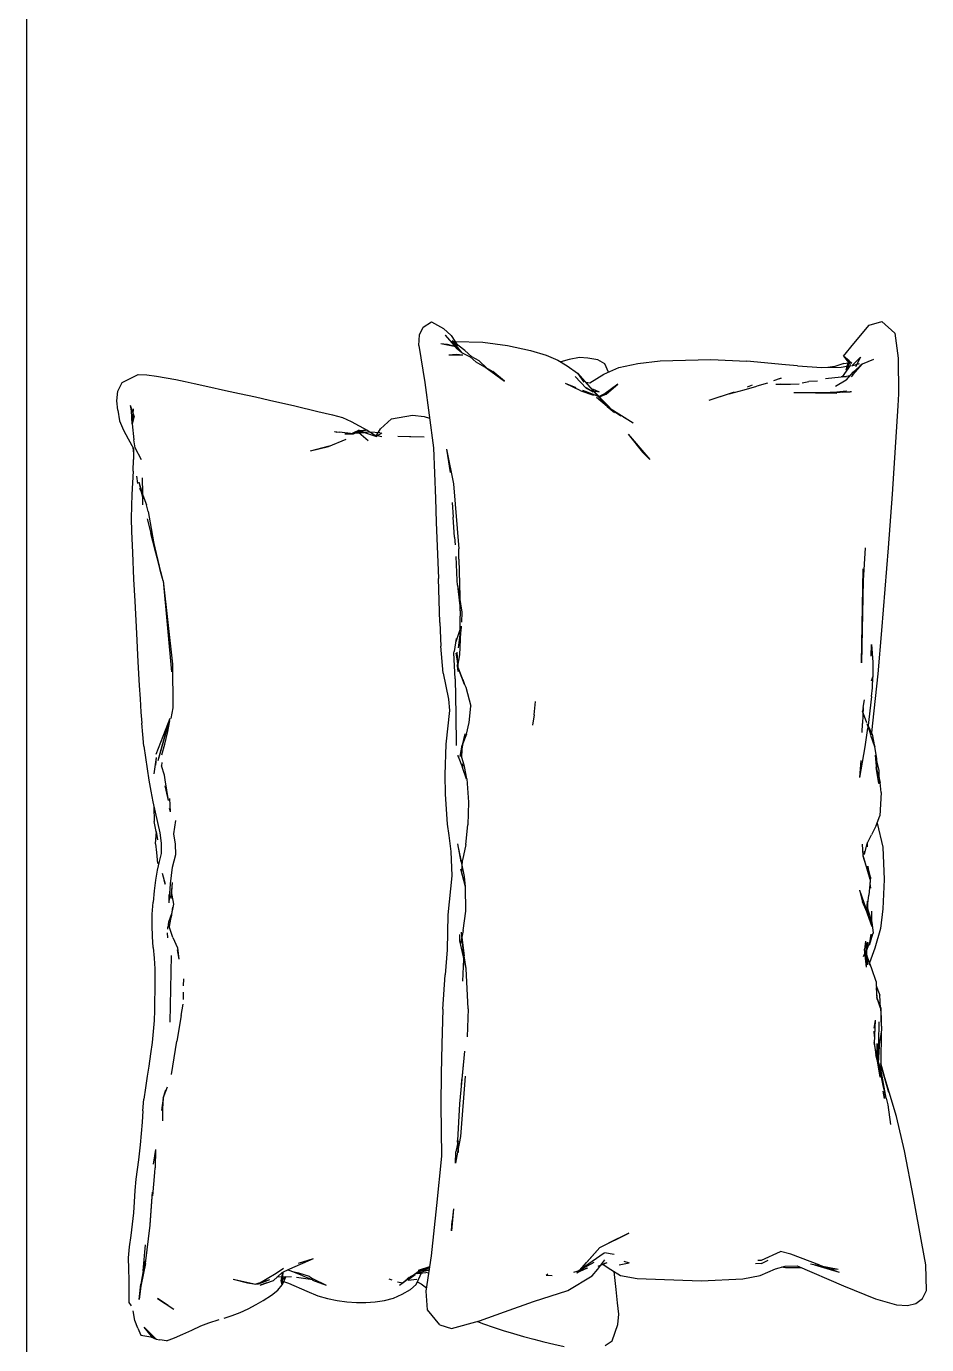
# Model space of a CAD drawing. Header units: metres. Extents: x -658 to -58, y -713 to -118.
# Drawn here: x -308.048 to -307.411, y -129.843 to -128.91 of the extents above; entities that cross this region are included whole.
import ezdxf

# ---------------------------------------------------------------- set-up
doc = ezdxf.new("R2010")
doc.units = ezdxf.units.M
doc.header["$LTSCALE"] = 100
doc.layers.add('plan', color=8, linetype='Continuous')

# ---------------------------------------------------------------- blocks, each defined once
blk = doc.blocks.new('TRAVESSEIRO com textura - TRAVESSEIRO com textura-V45-الدور الارضي')
for p, q in [((-0.08007, -0.18207), (-0.11223, -0.188)), ((-0.06458, -0.1793), (-0.08007, -0.18207)), ((-0.0465, -0.17861), (-0.06458, -0.1793)), ((-0.04097, -0.18147), (-0.0465, -0.17861)), ((-0.03733, -0.18629), (-0.04097, -0.18147)), ((-0.03586, -0.19216), (-0.03733, -0.18629)), ((-0.14529, -0.19436), (-0.16969, -0.19995)), ((-0.11223, -0.188), (-0.14529, -0.19436)), ((-0.03647, -0.20007), (-0.03586, -0.19216)), ((-0.73243, -0.21039), (-0.72415, -0.20116)), ((-0.72415, -0.20116), (-0.70639, -0.19887)), ((-0.70639, -0.19887), (-0.68118, -0.19863)), ((-0.68118, -0.19863), (-0.67268, -0.199)), ((-0.67268, -0.199), (-0.61027, -0.20304)), ((-0.61027, -0.20304), (-0.57231, -0.20582)), ((-0.16969, -0.19995), (-0.20644, -0.2111)), ((-0.17799, -0.20618), (-0.16401, -0.2042)), ((-0.04066, -0.21474), (-0.03647, -0.20007)), ((-0.72971, -0.21935), (-0.73243, -0.21039)), ((-0.57231, -0.20582), (-0.51369, -0.2106)), ((-0.51369, -0.2106), (-0.48307, -0.21328)), ((-0.48307, -0.21328), (-0.44817, -0.21702)), ((-0.42304, -0.21396), (-0.43131, -0.21526)), ((-0.41464, -0.21226), (-0.42545, -0.21475)), ((-0.41495, -0.21383), (-0.42545, -0.21475)), ((-0.41495, -0.21383), (-0.42304, -0.21396)), ((-0.41678, -0.2144), (-0.40599, -0.21162)), ((-0.40528, -0.21237), (-0.41678, -0.2144)), ((-0.40525, -0.21204), (-0.41464, -0.21226)), ((-0.39892, -0.21078), (-0.40599, -0.21162)), ((-0.39892, -0.21078), (-0.38244, -0.21187)), ((-0.37564, -0.21425), (-0.38244, -0.21187)), ((-0.37741, -0.21363), (-0.36035, -0.20971)), ((-0.37564, -0.21425), (-0.36911, -0.21773)), ((-0.36035, -0.20971), (-0.33747, -0.20858)), ((-0.33747, -0.20858), (-0.31669, -0.20959)), ((-0.31669, -0.20959), (-0.30273, -0.21132)), ((-0.30273, -0.21132), (-0.2888, -0.2154)), ((-0.26514, -0.21433), (-0.27413, -0.21743)), ((-0.26514, -0.21433), (-0.25255, -0.21397)), ((-0.26219, -0.21424), (-0.2556, -0.21169)), ((-0.26094, -0.21435), (-0.25255, -0.21397)), ((-0.24627, -0.21136), (-0.2556, -0.21169)), ((-0.24714, -0.21125), (-0.25414, -0.21378)), ((-0.24627, -0.21136), (-0.25414, -0.21378)), ((-0.24714, -0.21125), (-0.23648, -0.21082)), ((-0.24714, -0.21125), (-0.23919, -0.21091)), ((-0.24714, -0.21125), (-0.24627, -0.21113)), ((-0.24627, -0.21113), (-0.23648, -0.21082)), ((-0.24071, -0.2107), (-0.23369, -0.21075)), ((-0.23648, -0.21082), (-0.23919, -0.21091)), ((-0.20751, -0.21263), (-0.23675, -0.21231)), ((-0.23648, -0.21082), (-0.23091, -0.21067)), ((-0.23091, -0.21067), (-0.22338, -0.21166)), ((-0.23013, -0.21078), (-0.20744, -0.21094)), ((-0.20751, -0.21263), (-0.22338, -0.21166)), ((-0.20632, -0.2126), (-0.22217, -0.21567)), ((-0.22217, -0.21567), (-0.21341, -0.21453)), ((-0.22141, -0.21379), (-0.21285, -0.21387)), ((-0.20955, -0.21323), (-0.22103, -0.21326)), ((-0.20335, -0.21115), (-0.21341, -0.21453)), ((-0.20632, -0.2126), (-0.21341, -0.21453)), ((-0.21189, -0.21408), (-0.21341, -0.21453)), ((-0.21058, -0.21389), (-0.19764, -0.21183)), ((-0.20751, -0.21263), (-0.20899, -0.21312)), ((-0.20556, -0.21243), (-0.20751, -0.21263)), ((-0.18656, -0.20535), (-0.20744, -0.21094)), ((-0.18656, -0.20535), (-0.20644, -0.2111)), ((-0.20556, -0.21243), (-0.19051, -0.20938)), ((-0.18269, -0.20726), (-0.20335, -0.21115)), ((-0.19051, -0.20938), (-0.18282, -0.20759)), ((-0.18252, -0.20843), (-0.18772, -0.20946)), ((-0.18587, -0.20918), (-0.18252, -0.20843)), ((-0.18269, -0.20726), (-0.17799, -0.20618)), ((-0.71678, -0.23019), (-0.72971, -0.21935)), ((-0.70237, -0.2241), (-0.70583, -0.21595)), ((-0.5722, -0.22208), (-0.54913, -0.22356)), ((-0.5722, -0.22208), (-0.57039, -0.22225)), ((-0.4909, -0.22469), (-0.55725, -0.22346)), ((-0.54913, -0.22356), (-0.4909, -0.22469)), ((-0.50368, -0.21765), (-0.49123, -0.21676)), ((-0.4956, -0.21786), (-0.50368, -0.21765)), ((-0.49123, -0.21676), (-0.48098, -0.21669)), ((-0.4732, -0.21703), (-0.48098, -0.21669)), ((-0.47816, -0.21768), (-0.48098, -0.21669)), ((-0.48098, -0.21669), (-0.47802, -0.21766)), ((-0.46707, -0.21776), (-0.4732, -0.21703)), ((-0.46707, -0.21776), (-0.4445, -0.2203)), ((-0.45929, -0.22365), (-0.46471, -0.2227)), ((-0.45929, -0.22365), (-0.45655, -0.22394)), ((-0.45929, -0.22365), (-0.44788, -0.224)), ((-0.44839, -0.22105), (-0.45655, -0.22394)), ((-0.44817, -0.21702), (-0.4412, -0.21768)), ((-0.44791, -0.22088), (-0.43985, -0.21808)), ((-0.44023, -0.21722), (-0.44636, -0.22009)), ((-0.43985, -0.21808), (-0.44615, -0.22001)), ((-0.43129, -0.2221), (-0.4445, -0.2203)), ((-0.44023, -0.21722), (-0.43165, -0.21558)), ((-0.43955, -0.21843), (-0.43131, -0.21526)), ((-0.43955, -0.21843), (-0.43165, -0.21558)), ((-0.40975, -0.22592), (-0.43129, -0.2221)), ((-0.36287, -0.22081), (-0.36911, -0.21773)), ((-0.36052, -0.22039), (-0.36363, -0.22044)), ((-0.35513, -0.22266), (-0.36287, -0.22081)), ((-0.35445, -0.22356), (-0.36255, -0.22402)), ((-0.35823, -0.22391), (-0.36255, -0.22402)), ((-0.35513, -0.22266), (-0.35758, -0.22265)), ((-0.33754, -0.21867), (-0.35445, -0.22356)), ((-0.35423, -0.22381), (-0.33754, -0.21867)), ((-0.33899, -0.21837), (-0.34683, -0.22023)), ((-0.34683, -0.22023), (-0.34237, -0.2197)), ((-0.33899, -0.21837), (-0.32643, -0.21952)), ((-0.33139, -0.2184), (-0.33538, -0.2187)), ((-0.33454, -0.21877), (-0.33139, -0.2184)), ((-0.32989, -0.22623), (-0.31239, -0.22003)), ((-0.31477, -0.22087), (-0.32643, -0.21952)), ((-0.31493, -0.21999), (-0.32221, -0.22053)), ((-0.31471, -0.22088), (-0.32221, -0.22053)), ((-0.31239, -0.22003), (-0.32154, -0.22411)), ((-0.31602, -0.2202), (-0.31784, -0.22052)), ((-0.30386, -0.21726), (-0.31649, -0.22158)), ((-0.31649, -0.22158), (-0.31239, -0.22003)), ((-0.31602, -0.2202), (-0.30732, -0.21752)), ((-0.31602, -0.2202), (-0.31493, -0.21999)), ((-0.31503, -0.21777), (-0.30773, -0.21765)), ((-0.30386, -0.21726), (-0.31239, -0.22003)), ((-0.30732, -0.21752), (-0.29937, -0.21654)), ((-0.29201, -0.21932), (-0.29937, -0.21654)), ((-0.29201, -0.21932), (-0.29888, -0.21679)), ((-0.29095, -0.21908), (-0.29888, -0.21679)), ((-0.29095, -0.21908), (-0.29881, -0.21785)), ((-0.29379, -0.22183), (-0.27711, -0.22052)), ((-0.29379, -0.22183), (-0.28823, -0.22252)), ((-0.28895, -0.22145), (-0.29309, -0.2206)), ((-0.29309, -0.2206), (-0.28426, -0.22148)), ((-0.28291, -0.22334), (-0.29201, -0.21932)), ((-0.28696, -0.22129), (-0.29201, -0.21932)), ((-0.2888, -0.2154), (-0.2785, -0.21901)), ((-0.27413, -0.21743), (-0.28823, -0.22252)), ((-0.27647, -0.21869), (-0.28823, -0.22252)), ((-0.27548, -0.2211), (-0.28823, -0.22252)), ((-0.27647, -0.21869), (-0.28655, -0.22187)), ((-0.27711, -0.22052), (-0.28655, -0.22187)), ((-0.27548, -0.2211), (-0.28426, -0.22148)), ((-0.23212, -0.21566), (-0.23777, -0.21489)), ((-0.22147, -0.21555), (-0.23777, -0.21489)), ((-0.23009, -0.21594), (-0.22631, -0.21581)), ((-0.22147, -0.21555), (-0.22217, -0.21567)), ((-0.0498, -0.23744), (-0.04066, -0.21474)), ((-0.70795, -0.23748), (-0.71678, -0.23019)), ((-0.70716, -0.2254), (-0.70109, -0.23167)), ((-0.70716, -0.2254), (-0.70027, -0.2291)), ((-0.70467, -0.23338), (-0.70294, -0.23162)), ((-0.70133, -0.23256), (-0.70467, -0.23338)), ((-0.70109, -0.23167), (-0.70266, -0.22615)), ((-0.70118, -0.22585), (-0.70237, -0.2241)), ((-0.69467, -0.23077), (-0.70237, -0.2241)), ((-0.70237, -0.2241), (-0.69687, -0.23045)), ((-0.7002, -0.23908), (-0.70133, -0.23256)), ((-0.69319, -0.23817), (-0.70133, -0.23256)), ((-0.70133, -0.23256), (-0.69802, -0.23595)), ((-0.69095, -0.23568), (-0.69687, -0.23045)), ((-0.69467, -0.23077), (-0.69316, -0.232)), ((-0.69319, -0.23817), (-0.69428, -0.23274)), ((-0.68271, -0.23187), (-0.68218, -0.24701)), ((-0.68271, -0.23187), (-0.68265, -0.23274)), ((-0.68218, -0.24701), (-0.68265, -0.23274)), ((-0.44155, -0.22425), (-0.44788, -0.224)), ((-0.40975, -0.22592), (-0.42177, -0.22498)), ((-0.32989, -0.22623), (-0.32154, -0.22411)), ((-0.70467, -0.23338), (-0.70795, -0.23748)), ((-0.70795, -0.23748), (-0.70334, -0.23397)), ((-0.70092, -0.23495), (-0.70467, -0.23338)), ((-0.70467, -0.23338), (-0.70094, -0.23482)), ((-0.70467, -0.23338), (-0.69886, -0.23479)), ((-0.70334, -0.23397), (-0.69886, -0.23479)), ((-0.70272, -0.23724), (-0.70313, -0.23402)), ((-0.70272, -0.23724), (-0.70056, -0.24364)), ((-0.70029, -0.23507), (-0.69802, -0.23595)), ((-0.6998, -0.25293), (-0.7002, -0.23908)), ((-0.69325, -0.23525), (-0.69329, -0.23908)), ((-0.69195, -0.25014), (-0.69329, -0.23908)), ((-0.69095, -0.23568), (-0.68636, -0.24316)), ((-0.68248, -0.23851), (-0.68327, -0.23525)), ((-0.68218, -0.24701), (-0.68327, -0.23525)), ((-0.6821, -0.27268), (-0.68159, -0.24214)), ((-0.06542, -0.26077), (-0.06157, -0.24119)), ((-0.06463, -0.25802), (-0.05953, -0.24044)), ((-0.06456, -0.2542), (-0.05953, -0.24044)), ((-0.06407, -0.27038), (-0.0498, -0.23744)), ((-0.06174, -0.24655), (-0.06157, -0.24119)), ((-0.70056, -0.24364), (-0.69992, -0.24863)), ((-0.68206, -0.26294), (-0.68218, -0.24701)), ((-0.70107, -0.27005), (-0.6998, -0.25293)), ((-0.69022, -0.25588), (-0.68998, -0.2621)), ((-0.06456, -0.2542), (-0.07212, -0.27482)), ((-0.70107, -0.27005), (-0.7017, -0.27858)), ((-0.68892, -0.26669), (-0.68998, -0.2621)), ((-0.68811, -0.27501), (-0.68839, -0.26899)), ((-0.6821, -0.27268), (-0.68206, -0.26294)), ((-0.06367, -0.27883), (-0.06407, -0.27038)), ((-0.06268, -0.26717), (-0.06258, -0.27867)), ((-0.7017, -0.27858), (-0.70431, -0.30589)), ((-0.68816, -0.28538), (-0.68811, -0.27501)), ((-0.07212, -0.27482), (-0.0742, -0.28198)), ((-0.06195, -0.28574), (-0.06367, -0.27883)), ((-0.06258, -0.27867), (-0.06298, -0.28158)), ((-0.69164, -0.28436), (-0.69229, -0.28164)), ((-0.69229, -0.28164), (-0.69037, -0.28694)), ((-0.68816, -0.28538), (-0.68825, -0.28213)), ((-0.0679, -0.29555), (-0.0742, -0.28198)), ((-0.05715, -0.29651), (-0.06195, -0.28574)), ((-0.68876, -0.29137), (-0.68658, -0.29893)), ((-0.06794, -0.29809), (-0.0679, -0.29555)), ((-0.06574, -0.29563), (-0.0679, -0.29091)), ((-0.06574, -0.29563), (-0.0654, -0.29974)), ((-0.05477, -0.30881), (-0.05715, -0.29651)), ((-0.70556, -0.33146), (-0.70431, -0.30589)), ((-0.6874, -0.30215), (-0.68603, -0.30567)), ((-0.684, -0.30784), (-0.68658, -0.29893)), ((-0.68126, -0.31843), (-0.684, -0.30784)), ((-0.68249, -0.31479), (-0.67641, -0.33292)), ((-0.05336, -0.33837), (-0.05477, -0.30881)), ((-0.68126, -0.31843), (-0.67641, -0.33292)), ((-0.70456, -0.3674), (-0.70556, -0.33146)), ((-0.05507, -0.38353), (-0.05336, -0.33837)), ((-0.70276, -0.38301), (-0.70456, -0.3674)), ((-0.65256, -0.38999), (-0.63472, -0.37473)), ((-0.65256, -0.38999), (-0.63999, -0.37973)), ((-0.63472, -0.37473), (-0.63999, -0.37973)), ((-0.69994, -0.39666), (-0.70276, -0.38301)), ((-0.67236, -0.40476), (-0.66068, -0.3864)), ((-0.66068, -0.3864), (-0.66445, -0.39296)), ((-0.07704, -0.40991), (-0.08708, -0.3896)), ((-0.08708, -0.3896), (-0.0801, -0.40392)), ((-0.06717, -0.3931), (-0.06606, -0.38936)), ((-0.06465, -0.39642), (-0.06606, -0.38936)), ((-0.05724, -0.39532), (-0.05507, -0.38353)), ((-0.6951, -0.40728), (-0.69994, -0.39666)), ((-0.68092, -0.40554), (-0.68801, -0.39716)), ((-0.68801, -0.39716), (-0.68156, -0.40626)), ((-0.66792, -0.39958), (-0.68785, -0.41876)), ((-0.67236, -0.40476), (-0.66564, -0.39504)), ((-0.67236, -0.40476), (-0.66792, -0.39958)), ((-0.07206, -0.39981), (-0.07316, -0.40664)), ((-0.06127, -0.40233), (-0.05724, -0.39532)), ((-0.04715, -0.39846), (-0.05986, -0.39987)), ((-0.03789, -0.39742), (-0.04715, -0.39846)), ((-0.02977, -0.39656), (-0.03789, -0.39742)), ((-0.02243, -0.39718), (-0.02977, -0.39656)), ((-0.0108, -0.40131), (-0.02243, -0.39718)), ((-0.70245, -0.40652), (-0.70526, -0.41137)), ((-0.69665, -0.40386), (-0.70245, -0.40652)), ((-0.68902, -0.41699), (-0.6951, -0.40728)), ((-0.67236, -0.40476), (-0.68997, -0.42063)), ((-0.67236, -0.40476), (-0.68785, -0.41876)), ((-0.68478, -0.41529), (-0.68267, -0.41052)), ((-0.67906, -0.41014), (-0.68358, -0.42202)), ((-0.68338, -0.41424), (-0.68267, -0.41052)), ((-0.67906, -0.41014), (-0.68198, -0.41824)), ((-0.68156, -0.40626), (-0.67931, -0.41054)), ((-0.67906, -0.41014), (-0.68092, -0.40554)), ((-0.67236, -0.40476), (-0.67868, -0.41228)), ((-0.07704, -0.40991), (-0.0801, -0.40392)), ((-0.05887, -0.42596), (-0.07704, -0.40991)), ((-0.07704, -0.40991), (-0.06626, -0.41938)), ((-0.0597, -0.4264), (-0.07319, -0.40684)), ((-0.0617, -0.41133), (-0.06819, -0.40638)), ((-0.0661, -0.40503), (-0.0655, -0.40731)), ((-0.0661, -0.40503), (-0.06348, -0.41146)), ((-0.06545, -0.40847), (-0.06127, -0.40233)), ((-0.00751, -0.40628), (-0.0108, -0.40131)), ((-0.70641, -0.41843), (-0.70703, -0.42445)), ((-0.70526, -0.41137), (-0.70641, -0.41843)), ((-0.69578, -0.42575), (-0.68684, -0.41763)), ((-0.69357, -0.42753), (-0.68514, -0.41964)), ((-0.68944, -0.41994), (-0.68902, -0.41699)), ((-0.68572, -0.41963), (-0.68274, -0.41473)), ((-0.68514, -0.41964), (-0.68274, -0.41473)), ((-0.68324, -0.42346), (-0.68029, -0.41452)), ((-0.0663, -0.41431), (-0.0597, -0.4264)), ((-0.05887, -0.42596), (-0.06626, -0.41938)), ((-0.0603, -0.42495), (-0.06263, -0.41846)), ((-0.05898, -0.4262), (-0.06257, -0.41899)), ((-0.0603, -0.42495), (-0.06257, -0.41899)), ((-0.05701, -0.41555), (-0.0617, -0.41133)), ((-0.04651, -0.43266), (-0.05701, -0.41555)), ((-0.70703, -0.42445), (-0.70541, -0.43176)), ((-0.70108, -0.43317), (-0.69578, -0.42575)), ((-0.69578, -0.42575), (-0.68997, -0.42063)), ((-0.69578, -0.42575), (-0.68951, -0.42142)), ((-0.68324, -0.42346), (-0.6885, -0.43441)), ((-0.6855, -0.42685), (-0.6885, -0.43441)), ((-0.0602, -0.42566), (-0.05936, -0.42861)), ((-0.70541, -0.43176), (-0.70394, -0.43774)), ((-0.70513, -0.43965), (-0.70108, -0.43317)), ((-0.03867, -0.45706), (-0.04651, -0.43266)), ((-0.00851, -0.44248), (-0.00695, -0.43521)), ((-0.70858, -0.44809), (-0.70513, -0.43965)), ((-0.05745, -0.44806), (-0.05822, -0.44686)), ((-0.05745, -0.44806), (-0.05716, -0.44389)), ((-0.01021, -0.44964), (-0.00851, -0.44248)), ((-0.71182, -0.45909), (-0.70858, -0.44809)), ((-0.45402, -0.45661), (-0.46349, -0.45551)), ((-0.45402, -0.45661), (-0.44679, -0.45759)), ((-0.03134, -0.47746), (-0.03867, -0.45706)), ((-0.01391, -0.46404), (-0.01197, -0.45683)), ((-0.01197, -0.45683), (-0.01021, -0.44964)), ((-0.71554, -0.47531), (-0.71182, -0.45909)), ((-0.01598, -0.47122), (-0.01391, -0.46404)), ((-0.7179, -0.4929), (-0.71554, -0.47531)), ((-0.0182, -0.47838), (-0.01598, -0.47122)), ((-0.69907, -0.48969), (-0.69014, -0.47743)), ((-0.69014, -0.47743), (-0.69705, -0.4858)), ((-0.02507, -0.49524), (-0.03134, -0.47746)), ((-0.02056, -0.48548), (-0.0182, -0.47838)), ((-0.71819, -0.51247), (-0.7179, -0.4929)), ((-0.70463, -0.49552), (-0.69907, -0.48969)), ((-0.69907, -0.48969), (-0.70352, -0.49758)), ((-0.69979, -0.49076), (-0.69705, -0.4858)), ((-0.69979, -0.49076), (-0.69907, -0.48969)), ((-0.02469, -0.4966), (-0.02304, -0.49247)), ((-0.02304, -0.49247), (-0.02056, -0.48548)), ((-0.71187, -0.5057), (-0.70745, -0.50054)), ((-0.71055, -0.50794), (-0.70733, -0.50187)), ((-0.70463, -0.49552), (-0.70745, -0.50054)), ((-0.70352, -0.49758), (-0.70733, -0.50187)), ((-0.47361, -0.50498), (-0.46007, -0.50145)), ((-0.44849, -0.50243), (-0.46007, -0.50145)), ((-0.44026, -0.50447), (-0.44849, -0.50243)), ((-0.40879, -0.50417), (-0.39217, -0.50292)), ((-0.39217, -0.50292), (-0.37611, -0.50347)), ((-0.36216, -0.50493), (-0.37611, -0.50347)), ((-0.24585, -0.50321), (-0.27439, -0.50465)), ((-0.24585, -0.50321), (-0.22613, -0.50403)), ((-0.01953, -0.51501), (-0.02507, -0.49524)), ((-0.72266, -0.51958), (-0.71384, -0.51164)), ((-0.72266, -0.51958), (-0.71483, -0.51208)), ((-0.72256, -0.51533), (-0.71527, -0.51056)), ((-0.71187, -0.5057), (-0.71868, -0.51449)), ((-0.71868, -0.51449), (-0.71055, -0.50794)), ((-0.71685, -0.52252), (-0.71483, -0.51208)), ((-0.71625, -0.5181), (-0.71483, -0.51208)), ((-0.71483, -0.51208), (-0.71049, -0.50781)), ((-0.71384, -0.51164), (-0.71049, -0.50781)), ((-0.70855, -0.50696), (-0.70897, -0.51181)), ((-0.70897, -0.51181), (-0.70863, -0.51704)), ((-0.70855, -0.50696), (-0.70863, -0.51704)), ((-0.61758, -0.51363), (-0.57143, -0.50979)), ((-0.57982, -0.51288), (-0.59381, -0.51394)), ((-0.57982, -0.51288), (-0.57425, -0.51243)), ((-0.5642, -0.50979), (-0.57143, -0.50979)), ((-0.54919, -0.51108), (-0.56605, -0.51177)), ((-0.5642, -0.50979), (-0.5291, -0.50889)), ((-0.54586, -0.51075), (-0.54919, -0.51108)), ((-0.54586, -0.51075), (-0.52668, -0.50772)), ((-0.54586, -0.51075), (-0.5311, -0.5091)), ((-0.54332, -0.51047), (-0.5291, -0.50889)), ((-0.54083, -0.5095), (-0.52372, -0.5088)), ((-0.54083, -0.5095), (-0.5311, -0.5091)), ((-0.5311, -0.5091), (-0.52372, -0.5088)), ((-0.52668, -0.50772), (-0.51957, -0.50792)), ((-0.51636, -0.50898), (-0.52372, -0.5088)), ((-0.5143, -0.50893), (-0.52372, -0.5088)), ((-0.51301, -0.50811), (-0.51677, -0.508)), ((-0.50599, -0.51167), (-0.5143, -0.50893)), ((-0.50132, -0.51014), (-0.51281, -0.50865)), ((-0.51281, -0.50865), (-0.49652, -0.50938)), ((-0.50803, -0.51181), (-0.49886, -0.51324)), ((-0.49824, -0.51138), (-0.48473, -0.51031)), ((-0.49824, -0.51138), (-0.48847, -0.51074)), ((-0.4795, -0.51239), (-0.49789, -0.51334)), ((-0.49762, -0.51206), (-0.4906, -0.51092)), ((-0.49652, -0.50938), (-0.48847, -0.51074)), ((-0.48966, -0.51132), (-0.47536, -0.50579)), ((-0.47536, -0.50579), (-0.48847, -0.51074)), ((-0.48473, -0.51031), (-0.48847, -0.51074)), ((-0.4795, -0.51239), (-0.45414, -0.51191)), ((-0.47891, -0.50698), (-0.47536, -0.50579)), ((-0.47536, -0.50579), (-0.47361, -0.50498)), ((-0.45414, -0.51191), (-0.43218, -0.5117)), ((-0.44046, -0.50555), (-0.42449, -0.50898)), ((-0.44046, -0.50555), (-0.43254, -0.50756)), ((-0.44026, -0.50447), (-0.43254, -0.50756)), ((-0.42449, -0.50898), (-0.43254, -0.50756)), ((-0.43254, -0.50756), (-0.42479, -0.50802)), ((-0.42459, -0.51028), (-0.42545, -0.51044)), ((-0.41744, -0.50575), (-0.42479, -0.50802)), ((-0.42459, -0.51028), (-0.41675, -0.5072)), ((-0.41943, -0.50764), (-0.41755, -0.50699)), ((-0.40879, -0.50417), (-0.41744, -0.50575)), ((-0.40836, -0.50437), (-0.41675, -0.5072)), ((-0.35, -0.50809), (-0.36272, -0.51066)), ((-0.36216, -0.50493), (-0.35118, -0.50726)), ((-0.33968, -0.50589), (-0.35913, -0.50981)), ((-0.34246, -0.50773), (-0.35118, -0.50726)), ((-0.33232, -0.50517), (-0.34472, -0.50836)), ((-0.33232, -0.50517), (-0.34246, -0.50773)), ((-0.33232, -0.50517), (-0.33968, -0.50589)), ((-0.31512, -0.50489), (-0.33232, -0.50517)), ((-0.30135, -0.50672), (-0.31512, -0.50489)), ((-0.30135, -0.50672), (-0.29209, -0.50864)), ((-0.30022, -0.50826), (-0.28344, -0.50608)), ((-0.30022, -0.50826), (-0.28097, -0.50638)), ((-0.29413, -0.50927), (-0.29841, -0.50927)), ((-0.27439, -0.50465), (-0.29413, -0.50927)), ((-0.27439, -0.50465), (-0.29209, -0.50864)), ((-0.27439, -0.50465), (-0.28344, -0.50608)), ((-0.26553, -0.50697), (-0.28097, -0.50638)), ((-0.21598, -0.50595), (-0.17871, -0.50938)), ((-0.21598, -0.50595), (-0.19137, -0.50816)), ((-0.19817, -0.50528), (-0.15555, -0.50857)), ((-0.19598, -0.50801), (-0.19137, -0.50816)), ((-0.17871, -0.50938), (-0.15263, -0.51074)), ((-0.15555, -0.50857), (-0.14452, -0.5108)), ((-0.14422, -0.51003), (-0.15263, -0.51074)), ((-0.14422, -0.51003), (-0.15257, -0.51036)), ((-0.15257, -0.51036), (-0.1447, -0.51192)), ((-0.1366, -0.51232), (-0.1447, -0.51192)), ((-0.14452, -0.5108), (-0.1366, -0.51232)), ((-0.73208, -0.52925), (-0.72743, -0.52062)), ((-0.72743, -0.52062), (-0.72256, -0.51533)), ((-0.71685, -0.52252), (-0.71625, -0.5181)), ((-0.64205, -0.51866), (-0.61758, -0.51363)), ((-0.64205, -0.51866), (-0.62542, -0.51592)), ((-0.60423, -0.51452), (-0.59381, -0.51394)), ((-0.4834, -0.52087), (-0.50266, -0.52268)), ((-0.49789, -0.51334), (-0.49886, -0.51324)), ((-0.4834, -0.52087), (-0.46514, -0.5172)), ((-0.46514, -0.5172), (-0.45706, -0.51636)), ((-0.45706, -0.51636), (-0.43322, -0.51906)), ((-0.43322, -0.51906), (-0.41145, -0.51984)), ((-0.41145, -0.51984), (-0.39789, -0.51958)), ((-0.39789, -0.51958), (-0.37654, -0.51801)), ((-0.37654, -0.51801), (-0.36851, -0.51701)), ((-0.36851, -0.51701), (-0.35724, -0.51547)), ((-0.35724, -0.51547), (-0.34014, -0.51477)), ((-0.34014, -0.51477), (-0.31234, -0.51758)), ((-0.31234, -0.51758), (-0.28768, -0.51822)), ((-0.28768, -0.51822), (-0.27, -0.51943)), ((-0.24567, -0.52115), (-0.27, -0.51943)), ((-0.24567, -0.52115), (-0.23742, -0.5215)), ((-0.23742, -0.5215), (-0.22918, -0.52175)), ((-0.22918, -0.52175), (-0.22096, -0.52196)), ((-0.22096, -0.52196), (-0.19988, -0.52228)), ((-0.19988, -0.52228), (-0.17796, -0.52249)), ((-0.17796, -0.52249), (-0.14171, -0.52217)), ((-0.14171, -0.52217), (-0.1067, -0.52559)), ((-0.10426, -0.51362), (-0.08873, -0.51494)), ((-0.10426, -0.51362), (-0.09586, -0.51449)), ((-0.08873, -0.51494), (-0.09586, -0.51449)), ((-0.02225, -0.52337), (-0.01953, -0.51501)), ((-0.72838, -0.53512), (-0.73208, -0.52925)), ((-0.68925, -0.53398), (-0.64287, -0.5277)), ((-0.66519, -0.5344), (-0.66408, -0.53057)), ((-0.64287, -0.5277), (-0.60719, -0.5263)), ((-0.60719, -0.5263), (-0.59028, -0.52581)), ((-0.59028, -0.52581), (-0.55059, -0.52426)), ((-0.51929, -0.52335), (-0.55059, -0.52426)), ((-0.51929, -0.52335), (-0.50266, -0.52268)), ((-0.1067, -0.52559), (-0.07102, -0.5295)), ((-0.07102, -0.5295), (-0.04612, -0.53311)), ((-0.06323, -0.53062), (-0.06075, -0.53867)), ((-0.06309, -0.53065), (-0.05993, -0.53876)), ((-0.06259, -0.53214), (-0.06285, -0.53068)), ((-0.06075, -0.53867), (-0.06251, -0.53073)), ((-0.05913, -0.53881), (-0.06114, -0.53109)), ((-0.06114, -0.53109), (-0.06081, -0.53605)), ((-0.06072, -0.53099), (-0.06074, -0.53667)), ((-0.05878, -0.53127), (-0.05931, -0.53326)), ((-0.03281, -0.53221), (-0.02229, -0.52351)), ((-0.72287, -0.53765), (-0.72838, -0.53512)), ((-0.71542, -0.53822), (-0.72287, -0.53765)), ((-0.71542, -0.53822), (-0.68925, -0.53398)), ((-0.66613, -0.54275), (-0.66519, -0.5344)), ((-0.65059, -0.53445), (-0.65102, -0.55298)), ((-0.65059, -0.53445), (-0.65071, -0.54483)), ((-0.06128, -0.53529), (-0.05443, -0.54648)), ((-0.06044, -0.53555), (-0.06073, -0.53373)), ((-0.05034, -0.55193), (-0.05993, -0.53876)), ((-0.05088, -0.54017), (-0.05991, -0.53581)), ((-0.05865, -0.53948), (-0.05931, -0.53326)), ((-0.05453, -0.54519), (-0.05791, -0.5408)), ((-0.05432, -0.53971), (-0.05357, -0.54573)), ((-0.05273, -0.53928), (-0.05123, -0.53652)), ((-0.05173, -0.53744), (-0.05207, -0.5396)), ((-0.05123, -0.53652), (-0.04835, -0.53278)), ((-0.04734, -0.54411), (-0.05088, -0.54017)), ((-0.04612, -0.53311), (-0.03281, -0.53221)), ((-0.66359, -0.55753), (-0.66613, -0.54275)), ((-0.05443, -0.54648), (-0.05685, -0.54349)), ((-0.05453, -0.54519), (-0.05576, -0.54383)), ((-0.05576, -0.54503), (-0.05443, -0.54648)), ((-0.05034, -0.55193), (-0.05443, -0.54648)), ((-0.05264, -0.55324), (-0.05188, -0.54945)), ((-0.04401, -0.55002), (-0.04734, -0.54411)), ((-0.04119, -0.55606), (-0.04401, -0.55002)), ((-0.66359, -0.55753), (-0.65635, -0.56541)), ((-0.05383, -0.55718), (-0.05445, -0.55926)), ((-0.03933, -0.56242), (-0.04119, -0.55606)), ((-0.6509, -0.56855), (-0.65635, -0.56541)), ((-0.65553, -0.57478), (-0.65182, -0.5689)), ((-0.6509, -0.56855), (-0.65498, -0.58078)), ((-0.65429, -0.57281), (-0.65378, -0.56557)), ((-0.6509, -0.56855), (-0.6537, -0.5645)), ((-0.65077, -0.56447), (-0.65182, -0.5689)), ((-0.03844, -0.56906), (-0.03933, -0.56242)), ((-0.03807, -0.57577), (-0.03844, -0.56906)), ((-0.66167, -0.58602), (-0.65553, -0.57478)), ((-0.65553, -0.57478), (-0.65498, -0.58078)), ((-0.65553, -0.57478), (-0.65328, -0.58508)), ((-0.65383, -0.57703), (-0.65498, -0.58078)), ((-0.65394, -0.58295), (-0.65435, -0.57371)), ((-0.65394, -0.58295), (-0.65383, -0.57703)), ((-0.64801, -0.5741), (-0.65371, -0.5806)), ((-0.03801, -0.58241), (-0.03807, -0.57577)), ((-0.66444, -0.59213), (-0.66167, -0.58602)), ((-0.65551, -0.58046), (-0.6527, -0.58451)), ((-0.65551, -0.58046), (-0.65332, -0.585)), ((-0.65283, -0.58458), (-0.65416, -0.59436)), ((-0.65281, -0.59068), (-0.65371, -0.5806)), ((-0.65281, -0.59068), (-0.65283, -0.58458)), ((-0.03838, -0.58914), (-0.03801, -0.58241)), ((-0.66623, -0.59923), (-0.66444, -0.59213)), ((-0.65447, -0.59797), (-0.65416, -0.59436)), ((-0.65447, -0.59797), (-0.65407, -0.59621)), ((-0.64382, -0.6022), (-0.64912, -0.5897)), ((-0.04086, -0.60286), (-0.03933, -0.59596)), ((-0.03933, -0.59596), (-0.03838, -0.58914)), ((-0.66871, -0.60966), (-0.66623, -0.59923)), ((-0.64091, -0.6149), (-0.64434, -0.60152)), ((-0.64091, -0.6149), (-0.64382, -0.6022)), ((-0.0549, -0.61352), (-0.05035, -0.60381)), ((-0.05375, -0.61336), (-0.05035, -0.60381)), ((-0.04285, -0.60979), (-0.04086, -0.60286)), ((-0.67264, -0.62602), (-0.66871, -0.60966)), ((-0.06882, -0.61312), (-0.06555, -0.62362)), ((-0.06882, -0.61312), (-0.06173, -0.62969)), ((-0.05636, -0.61569), (-0.05873, -0.6231)), ((-0.05694, -0.62035), (-0.054, -0.61335)), ((-0.05636, -0.61569), (-0.0549, -0.61352)), ((-0.054, -0.61335), (-0.05576, -0.62482)), ((-0.04595, -0.6175), (-0.04285, -0.60979)), ((-0.05873, -0.6231), (-0.05983, -0.62756)), ((-0.05694, -0.62035), (-0.05978, -0.6273)), ((-0.05173, -0.63055), (-0.04595, -0.6175)), ((-0.67678, -0.64403), (-0.67264, -0.62602)), ((-0.06201, -0.63408), (-0.05849, -0.63916)), ((-0.06173, -0.62969), (-0.05897, -0.63526)), ((-0.05978, -0.6273), (-0.06103, -0.6311)), ((-0.05062, -0.63493), (-0.05946, -0.63427)), ((-0.05629, -0.62831), (-0.05584, -0.63884)), ((-0.05621, -0.63289), (-0.05584, -0.63884)), ((-0.05594, -0.63269), (-0.05062, -0.63493)), ((-0.05594, -0.63269), (-0.05332, -0.63555)), ((-0.05283, -0.634), (-0.05173, -0.63055)), ((-0.05332, -0.63555), (-0.05933, -0.63453)), ((-0.05897, -0.63526), (-0.05354, -0.64107)), ((-0.05849, -0.63916), (-0.05111, -0.6519)), ((-0.05038, -0.6506), (-0.05354, -0.64107)), ((-0.05062, -0.63493), (-0.05332, -0.63555)), ((-0.0467, -0.63793), (-0.05062, -0.63493)), ((-0.04316, -0.64254), (-0.0467, -0.63793)), ((-0.03951, -0.64834), (-0.04316, -0.64254)), ((-0.67897, -0.65393), (-0.67678, -0.64403)), ((-0.05418, -0.6439), (-0.05111, -0.6519)), ((-0.05418, -0.6439), (-0.0511, -0.65361)), ((-0.05271, -0.64813), (-0.05111, -0.6519)), ((-0.05204, -0.64576), (-0.05038, -0.6506)), ((-0.05111, -0.6519), (-0.0511, -0.65361)), ((-0.03657, -0.65335), (-0.03951, -0.64834)), ((-0.68146, -0.66526), (-0.67897, -0.65393)), ((-0.05451, -0.66964), (-0.0511, -0.65361)), ((-0.05451, -0.66964), (-0.05197, -0.6594)), ((-0.05197, -0.6594), (-0.0511, -0.65361)), ((-0.03353, -0.65897), (-0.03657, -0.65335)), ((-0.03104, -0.66467), (-0.03353, -0.65897)), ((-0.68357, -0.67506), (-0.68146, -0.66526)), ((-0.02883, -0.67033), (-0.03104, -0.66467)), ((-0.02694, -0.67593), (-0.02883, -0.67033)), ((-0.6864, -0.6877), (-0.68357, -0.67506)), ((-0.02372, -0.68677), (-0.02588, -0.67948)), ((-0.6886, -0.69721), (-0.6864, -0.6877)), ((-0.02157, -0.69251), (-0.02372, -0.68677)), ((-0.69, -0.70366), (-0.6886, -0.69721)), ((-0.0185, -0.69895), (-0.02157, -0.69251)), ((-0.01551, -0.7053), (-0.0185, -0.69895)), ((-0.69131, -0.71031), (-0.69, -0.70366)), ((-0.29644, -0.71243), (-0.28908, -0.70903)), ((-0.28908, -0.70903), (-0.28096, -0.70812)), ((-0.28755, -0.70928), (-0.28096, -0.70812)), ((-0.26709, -0.70488), (-0.26222, -0.70496)), ((-0.25778, -0.70503), (-0.25246, -0.70505)), ((-0.24118, -0.70656), (-0.2492, -0.70506)), ((-0.24118, -0.70656), (-0.22289, -0.70946)), ((-0.01301, -0.71123), (-0.01551, -0.7053)), ((-0.69367, -0.72397), (-0.69131, -0.71031)), ((-0.54873, -0.71922), (-0.48996, -0.71268)), ((-0.54873, -0.71922), (-0.4844, -0.71335)), ((-0.48996, -0.71268), (-0.45899, -0.7123)), ((-0.45899, -0.7123), (-0.45147, -0.71384)), ((-0.42159, -0.72279), (-0.45154, -0.71431)), ((-0.42622, -0.72412), (-0.45154, -0.71431)), ((-0.44251, -0.71589), (-0.44976, -0.71446)), ((-0.44229, -0.71589), (-0.44976, -0.71446)), ((-0.42159, -0.72279), (-0.44413, -0.71667)), ((-0.43335, -0.71792), (-0.44229, -0.71589)), ((-0.42567, -0.7201), (-0.43335, -0.71792)), ((-0.41139, -0.71835), (-0.41798, -0.72029)), ((-0.40807, -0.7177), (-0.41139, -0.71835)), ((-0.39325, -0.71534), (-0.40807, -0.7177)), ((-0.39325, -0.71534), (-0.40364, -0.71772)), ((-0.38538, -0.71405), (-0.39477, -0.71461)), ((-0.38538, -0.71405), (-0.38779, -0.71465)), ((-0.36988, -0.71166), (-0.37917, -0.71026)), ((-0.36255, -0.71038), (-0.36988, -0.71166)), ((-0.35521, -0.71036), (-0.36255, -0.71038)), ((-0.34623, -0.71252), (-0.35521, -0.71036)), ((-0.33438, -0.71395), (-0.34623, -0.71252)), ((-0.34182, -0.71981), (-0.33421, -0.7178)), ((-0.33421, -0.7178), (-0.3413, -0.71952)), ((-0.33521, -0.71295), (-0.32892, -0.71324)), ((-0.33521, -0.71295), (-0.32432, -0.7137)), ((-0.32084, -0.71506), (-0.33438, -0.71395)), ((-0.32004, -0.71169), (-0.32892, -0.71324)), ((-0.32684, -0.71502), (-0.32403, -0.71365)), ((-0.32084, -0.71506), (-0.32684, -0.71502)), ((-0.31075, -0.71356), (-0.32004, -0.71169)), ((-0.31788, -0.71256), (-0.31075, -0.71356)), ((-0.31304, -0.71333), (-0.3072, -0.71551)), ((-0.31304, -0.71333), (-0.30416, -0.71495)), ((-0.3072, -0.71551), (-0.30366, -0.716)), ((-0.29644, -0.71243), (-0.30416, -0.71495)), ((-0.30223, -0.71601), (-0.30366, -0.716)), ((-0.29606, -0.71594), (-0.29973, -0.71603)), ((-0.23656, -0.71433), (-0.28354, -0.71324)), ((-0.19932, -0.71332), (-0.22289, -0.70946)), ((-0.18265, -0.71915), (-0.19065, -0.7161)), ((-0.18265, -0.71915), (-0.18853, -0.71738)), ((-0.04083, -0.72316), (-0.03341, -0.71171)), ((-0.03594, -0.71573), (-0.04083, -0.72316)), ((-0.03594, -0.71573), (-0.03341, -0.71171)), ((-0.01081, -0.71689), (-0.01301, -0.71123)), ((-0.01081, -0.71689), (-0.01156, -0.72146)), ((-0.69467, -0.73089), (-0.69367, -0.72397)), ((-0.59797, -0.72982), (-0.56851, -0.72463)), ((-0.5928, -0.73062), (-0.57049, -0.72479)), ((-0.55518, -0.72091), (-0.58224, -0.72793)), ((-0.57686, -0.72669), (-0.56851, -0.72463)), ((-0.55518, -0.72091), (-0.57624, -0.72588)), ((-0.5554, -0.72102), (-0.57624, -0.72588)), ((-0.55518, -0.72091), (-0.57049, -0.72479)), ((-0.54873, -0.71922), (-0.5554, -0.72102)), ((-0.54873, -0.71922), (-0.55518, -0.72091)), ((-0.41217, -0.72554), (-0.4237, -0.72386)), ((-0.41842, -0.72433), (-0.4237, -0.72386)), ((-0.42037, -0.72023), (-0.41798, -0.72029)), ((-0.40006, -0.72789), (-0.39248, -0.72649)), ((-0.39248, -0.72649), (-0.38509, -0.72498)), ((-0.38893, -0.72576), (-0.37846, -0.72566)), ((-0.38509, -0.72498), (-0.37785, -0.72333)), ((-0.36554, -0.72289), (-0.37846, -0.72566)), ((-0.37785, -0.72333), (-0.37054, -0.72167)), ((-0.36554, -0.72289), (-0.37152, -0.72402)), ((-0.36279, -0.72456), (-0.37152, -0.72402)), ((-0.37054, -0.72167), (-0.36313, -0.72059)), ((-0.36313, -0.72059), (-0.35587, -0.7207)), ((-0.36279, -0.72456), (-0.35646, -0.72404)), ((-0.35646, -0.72404), (-0.34872, -0.72318)), ((-0.35587, -0.7207), (-0.3502, -0.72214)), ((-0.3502, -0.72214), (-0.34408, -0.72354)), ((-0.34408, -0.72354), (-0.33703, -0.72471)), ((-0.33703, -0.72471), (-0.32941, -0.72563)), ((-0.32941, -0.72563), (-0.32129, -0.72637)), ((-0.313, -0.72689), (-0.32129, -0.72637)), ((-0.30491, -0.72696), (-0.313, -0.72689)), ((-0.29705, -0.72669), (-0.30491, -0.72696)), ((-0.28937, -0.72619), (-0.29705, -0.72669)), ((-0.28937, -0.72619), (-0.28165, -0.7256)), ((-0.28165, -0.7256), (-0.27411, -0.72514)), ((-0.27411, -0.72514), (-0.26621, -0.72504)), ((-0.26621, -0.72504), (-0.2587, -0.7251)), ((-0.2587, -0.7251), (-0.25162, -0.72524)), ((-0.25162, -0.72524), (-0.24479, -0.72541)), ((-0.24479, -0.72541), (-0.23759, -0.72565)), ((-0.23759, -0.72565), (-0.2299, -0.72622)), ((-0.2299, -0.72622), (-0.22206, -0.72705)), ((-0.22206, -0.72705), (-0.21413, -0.72812)), ((-0.18265, -0.71915), (-0.17541, -0.71963)), ((-0.18265, -0.71915), (-0.17404, -0.72049)), ((-0.17541, -0.71963), (-0.16662, -0.71976)), ((-0.14643, -0.72463), (-0.13586, -0.72624)), ((-0.14643, -0.72463), (-0.13336, -0.72477)), ((-0.13001, -0.72505), (-0.13336, -0.72477)), ((-0.11355, -0.72645), (-0.13001, -0.72505)), ((-0.09321, -0.72848), (-0.1162, -0.72673)), ((-0.09271, -0.72835), (-0.1162, -0.72673)), ((-0.01214, -0.72413), (-0.02047, -0.73278)), ((-0.0143, -0.72738), (-0.02047, -0.73278)), ((-0.01214, -0.72413), (-0.0143, -0.72738)), ((-0.01379, -0.728), (-0.01214, -0.72413)), ((-0.01214, -0.72413), (-0.01156, -0.72146)), ((-0.69485, -0.73697), (-0.69467, -0.73089)), ((-0.68918, -0.74815), (-0.69485, -0.73697)), ((-0.63458, -0.73446), (-0.64296, -0.73909)), ((-0.61063, -0.73355), (-0.62169, -0.73385)), ((-0.6188, -0.73635), (-0.60959, -0.7336)), ((-0.6188, -0.73635), (-0.6069, -0.73363)), ((-0.60959, -0.7336), (-0.61424, -0.7357)), ((-0.6027, -0.73365), (-0.61063, -0.73355)), ((-0.60959, -0.7336), (-0.60256, -0.73108)), ((-0.6027, -0.73365), (-0.60959, -0.7336)), ((-0.59797, -0.72982), (-0.60256, -0.73108)), ((-0.5928, -0.73062), (-0.58224, -0.72793)), ((-0.51148, -0.73803), (-0.49161, -0.73709)), ((-0.49161, -0.73709), (-0.47465, -0.7362)), ((-0.47465, -0.7362), (-0.46529, -0.73562)), ((-0.46529, -0.73562), (-0.45597, -0.73498)), ((-0.45597, -0.73498), (-0.44807, -0.73437)), ((-0.44005, -0.73367), (-0.44807, -0.73437)), ((-0.43187, -0.73283), (-0.44005, -0.73367)), ((-0.43187, -0.73283), (-0.42372, -0.73178)), ((-0.42372, -0.73178), (-0.41569, -0.73057)), ((-0.41569, -0.73057), (-0.4078, -0.72926)), ((-0.4078, -0.72926), (-0.40006, -0.72789)), ((-0.21413, -0.72812), (-0.20542, -0.72946)), ((-0.20542, -0.72946), (-0.19814, -0.73065)), ((-0.19814, -0.73065), (-0.19002, -0.73183)), ((-0.19002, -0.73183), (-0.18193, -0.7328)), ((-0.17381, -0.73358), (-0.18193, -0.7328)), ((-0.17381, -0.73358), (-0.16568, -0.7342)), ((-0.16568, -0.7342), (-0.15758, -0.73475)), ((-0.15758, -0.73475), (-0.14952, -0.73549)), ((-0.14952, -0.73549), (-0.13897, -0.73677)), ((-0.13897, -0.73677), (-0.12537, -0.73849)), ((-0.06555, -0.73166), (-0.09271, -0.72835)), ((-0.06044, -0.73335), (-0.07877, -0.73174)), ((-0.06044, -0.73335), (-0.06733, -0.73219)), ((-0.06733, -0.73219), (-0.05109, -0.73501)), ((-0.06555, -0.73166), (-0.04952, -0.73496)), ((-0.0401, -0.7361), (-0.05109, -0.73501)), ((-0.04952, -0.73496), (-0.0401, -0.7361)), ((-0.01994, -0.73711), (-0.02539, -0.73917)), ((-0.01994, -0.73711), (-0.01487, -0.73498)), ((-0.01487, -0.73498), (-0.01379, -0.728)), ((-0.66532, -0.73984), (-0.67287, -0.74244)), ((-0.66925, -0.7416), (-0.67287, -0.74244)), ((-0.67055, -0.74046), (-0.65989, -0.74108)), ((-0.67055, -0.74046), (-0.66133, -0.74124)), ((-0.65989, -0.74108), (-0.66925, -0.7416)), ((-0.66532, -0.73984), (-0.65989, -0.74108)), ((-0.65989, -0.74108), (-0.64854, -0.74005)), ((-0.65543, -0.74739), (-0.64929, -0.74401)), ((-0.64929, -0.74401), (-0.64248, -0.74027)), ((-0.64296, -0.73909), (-0.64854, -0.74005)), ((-0.64323, -0.74068), (-0.63909, -0.7403)), ((-0.64248, -0.74027), (-0.63466, -0.74033)), ((-0.62643, -0.74054), (-0.63466, -0.74033)), ((-0.62643, -0.74054), (-0.61821, -0.74096)), ((-0.62303, -0.73819), (-0.61777, -0.7373)), ((-0.61821, -0.74096), (-0.61001, -0.74141)), ((-0.61001, -0.74141), (-0.60183, -0.74174)), ((-0.60183, -0.74174), (-0.59303, -0.74184)), ((-0.59303, -0.74184), (-0.58369, -0.74155)), ((-0.58369, -0.74155), (-0.56887, -0.74095)), ((-0.56887, -0.74095), (-0.54996, -0.74013)), ((-0.54996, -0.74013), (-0.53439, -0.73929)), ((-0.53439, -0.73929), (-0.51148, -0.73803)), ((-0.12537, -0.73849), (-0.11735, -0.73918)), ((-0.11735, -0.73918), (-0.10939, -0.73974)), ((-0.10939, -0.73974), (-0.10142, -0.74034)), ((-0.10142, -0.74034), (-0.09343, -0.74112)), ((-0.09343, -0.74112), (-0.08544, -0.74213)), ((-0.08544, -0.74213), (-0.07748, -0.74323)), ((-0.07748, -0.74323), (-0.06966, -0.74394)), ((-0.06966, -0.74394), (-0.06193, -0.74378)), ((-0.06193, -0.74378), (-0.05372, -0.7435)), ((-0.05372, -0.7435), (-0.03813, -0.74347)), ((-0.03813, -0.74347), (-0.03563, -0.7419)), ((-0.02539, -0.73917), (-0.03213, -0.74036)), ((-0.68311, -0.75135), (-0.68918, -0.74815)), ((-0.67633, -0.75212), (-0.68311, -0.75135)), ((-0.66968, -0.75138), (-0.67633, -0.75212)), ((-0.66968, -0.75138), (-0.66199, -0.75003)), ((-0.66199, -0.75003), (-0.65543, -0.74739))]:
    blk.add_line(p, q)
blk = doc.blocks.new('A$Cc2be8e3e')
at = {"layer": 'plan'}
blk.add_line((-10.8028, 19.90949), (-10.8028, 16.90949), dxfattribs=at)
at = {"layer": 'plan', "rotation": 269.9999999999999}
blk.add_blockref('TRAVESSEIRO com textura - TRAVESSEIRO com textura-V45-الدور الارضي', (-9.98671, 18.60949), dxfattribs=at)

msp = doc.modelspace()

# ---------------------------------------------------------------- block references
at = {"layer": 'plan'}
msp.add_blockref('A$Cc2be8e3e', (-297.24561, -148.46073), dxfattribs=at)

doc.saveas('drawing.dxf')
